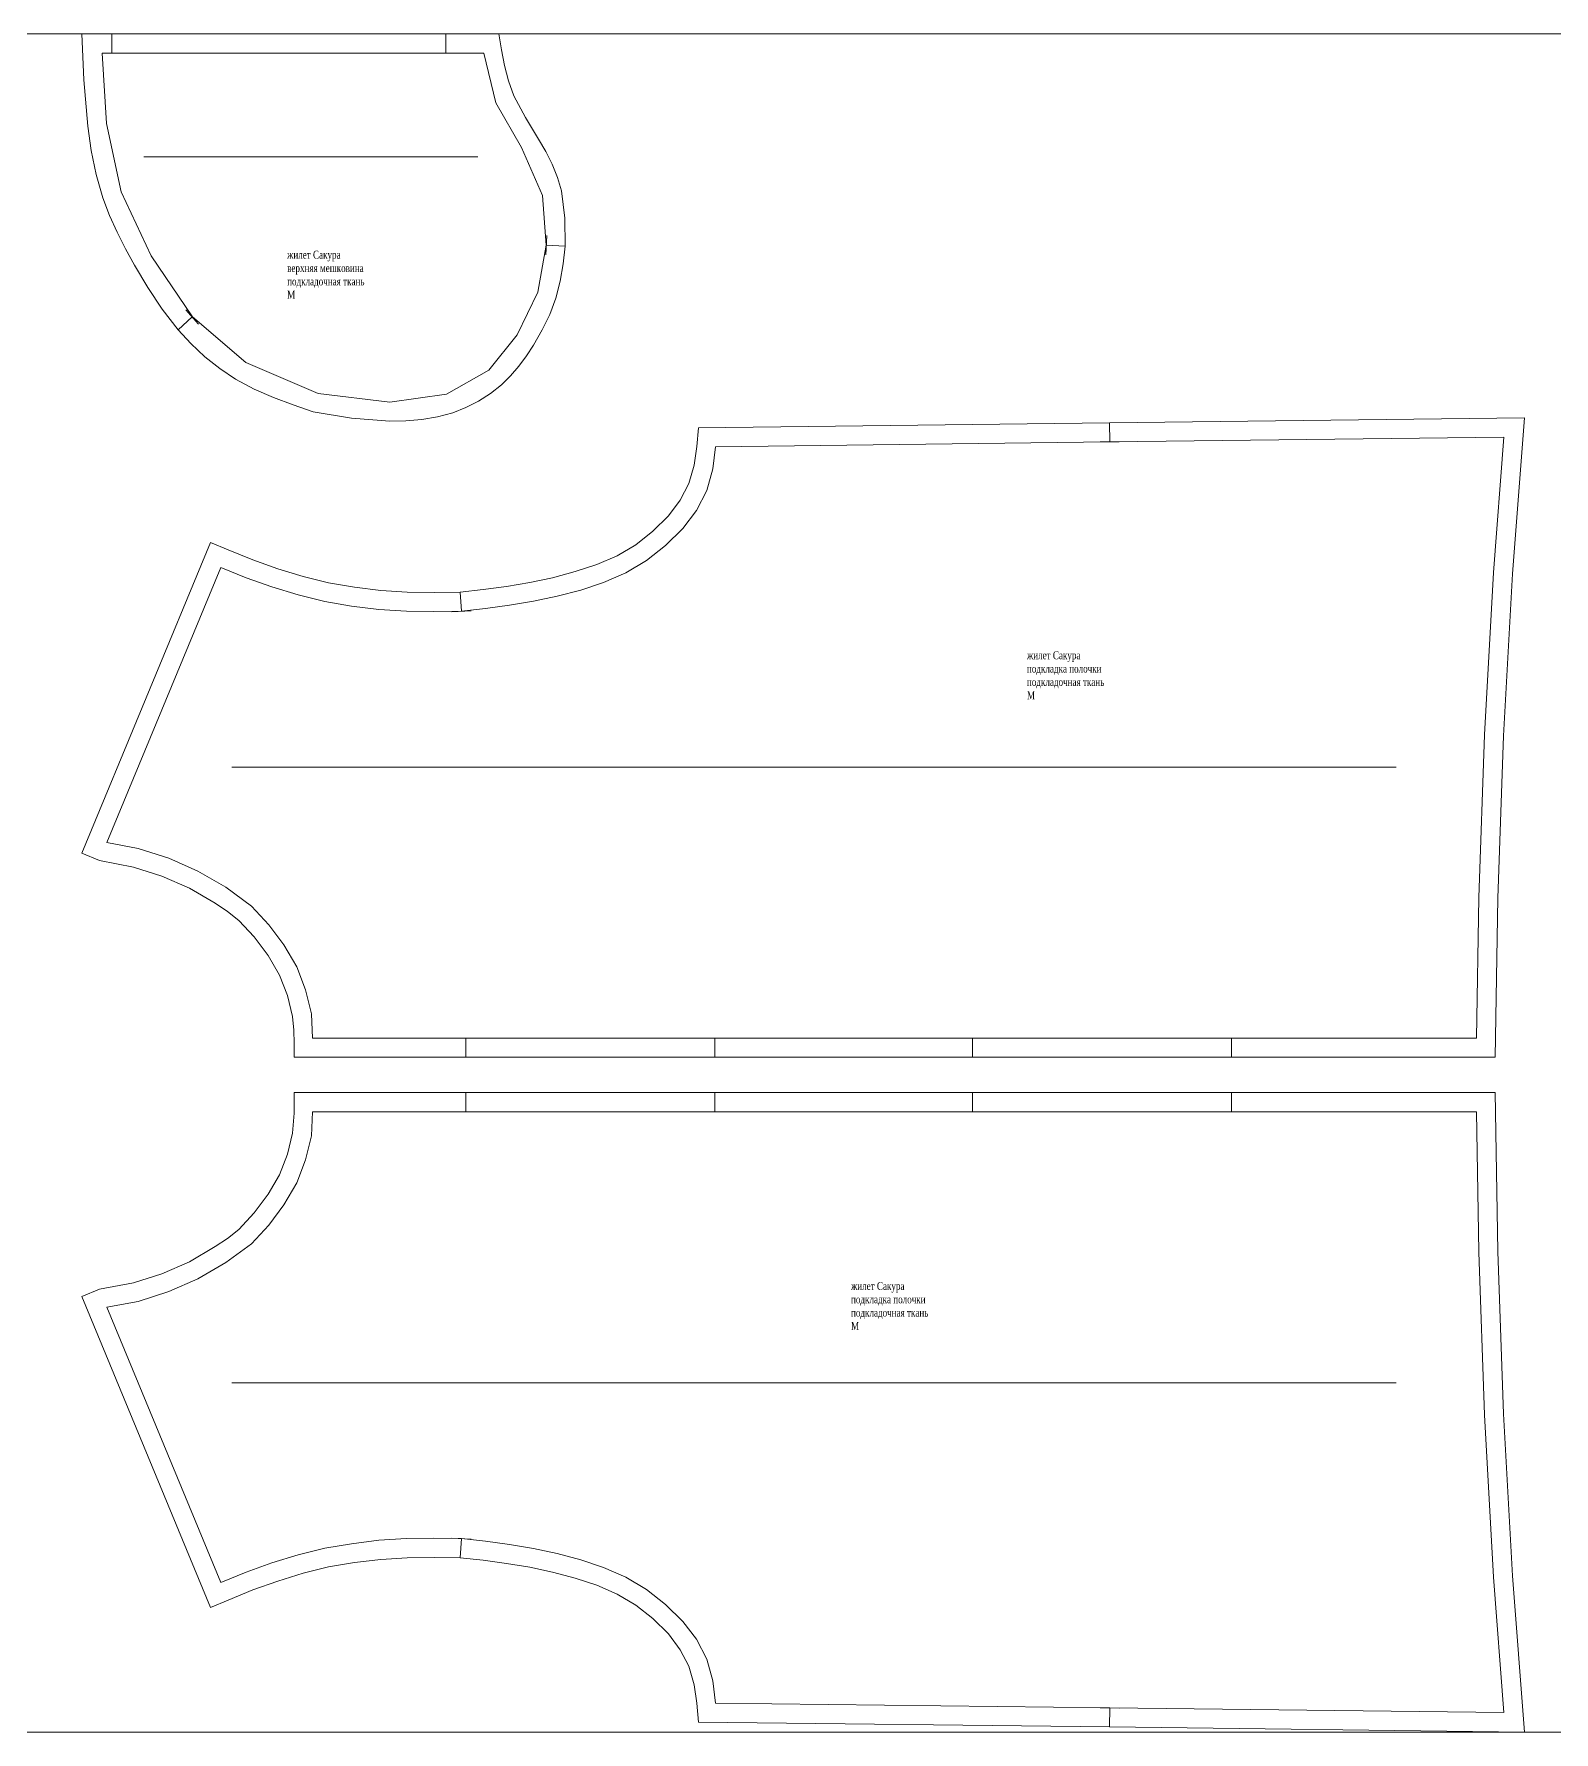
# Model space of a CAD drawing. Header units: inches. Extents: x -3138 to 889, y -4377 to -3481.
# Drawn here: x -1496 to -700, y -4370 to -3481 of the extents above; entities that cross this region are included whole.
import ezdxf

# ---------------------------------------------------------------- set-up
doc = ezdxf.new("R2010")
doc.units = ezdxf.units.IN
doc.header["$MEASUREMENT"] = 0
doc.layers.get('0').update_dxf_attribs({"color": 250, "linetype": 'CONTINUOUS', "lineweight": 100})
doc.styles.get("Standard").update_dxf_attribs({"font": 'txt', "width": 0.75})

msp = doc.modelspace()

# ---------------------------------------------------------------- linework, layer by layer
at = {"linetype": 'Continuous', "lineweight": 20}
for points in [[(889.36, -3481.01), (-3137.66, -3481.01)], [(889.36, -3481.01), (-2751.82, -3481.01)], [(-1454.87, -3481.01), (-1470.56, -3481.01)], [(-1470.56, -3481.01), (-1470.56, -3481.01)], [(-1470.56, -3481.01), (-1469.5, -3505.1)], [(-1280.02, -3481.01), (-1454.87, -3481.01)], [(-1454.87, -3481.01), (-1454.87, -3481.01)], [(-1454.87, -3481.01), (-1454.87, -3491)], [(-1252.17, -3481.01), (-1280.02, -3481.01)], [(-1280.02, -3481.01), (-1280.02, -3481.01)], [(-1280.02, -3481.01), (-1280.02, -3491)], [(-1250.82, -3489.35), (-1252.17, -3481.01)], [(-1252.17, -3481.01), (-1252.17, -3481.01)], [(-1454.87, -3491), (-1459.87, -3491)], [(-1459.87, -3491), (-1457.52, -3527.84)], [(-1449.88, -3491), (-1459.87, -3491)], [(-1280.02, -3491), (-1454.87, -3491)], [(-1275.03, -3491), (-1285.02, -3491)], [(-1260.05, -3491), (-1280.02, -3491)], [(-1253.7, -3517.03), (-1260.05, -3491)], [(-1249.23, -3497.58), (-1250.82, -3489.35)], [(-1247.12, -3505.63), (-1249.23, -3497.58)], [(-1469.5, -3505.1), (-1467.39, -3529.25)], [(-1244.3, -3513.33), (-1247.12, -3505.63)], [(-1240.3, -3540.53), (-1253.7, -3517.03)], [(-1238.31, -3524.84), (-1244.3, -3513.33)], [(-1467.39, -3529.25), (-1465.63, -3542)], [(-1457.52, -3527.84), (-1449.88, -3563.68)], [(-1231.37, -3536.06), (-1238.31, -3524.84)], [(-1227.61, -3542.59), (-1231.37, -3536.06)], [(-1465.63, -3542), (-1463.04, -3554.63)], [(-1263.16, -3545.41), (-1438.07, -3545.41)], [(-1263.16, -3545.41), (-1263.16, -3545.41)], [(-1229.32, -3565.68), (-1240.3, -3540.53)], [(-1224.32, -3549.28), (-1227.61, -3542.59)], [(-1463.04, -3554.63), (-1459.46, -3566.85)], [(-1221.56, -3556.22), (-1224.32, -3549.28)], [(-1219.45, -3563.21), (-1221.56, -3556.22)], [(-1449.88, -3563.68), (-1434.25, -3597.17)], [(-1227.38, -3591.65), (-1229.32, -3565.68)], [(-1217.57, -3577.54), (-1219.45, -3563.21)], [(-1459.46, -3566.85), (-1455.99, -3576.02)], [(-1455.99, -3576.02), (-1452, -3584.83)], [(-1217.39, -3592.17), (-1217.57, -3577.54)], [(-1452, -3584.83), (-1447.59, -3593.53)], [(-1231.84, -3616.26), (-1227.38, -3591.65)], [(-1227.61, -3596.64), (-1227.03, -3586.65)], [(-1227.61, -3596.64), (-1227.03, -3586.65)], [(-1217.39, -3592.17), (-1227.32, -3591.65)], [(-1217.39, -3592.17), (-1227.32, -3591.65)], [(-1218.51, -3601.4), (-1217.39, -3592.17)], [(-1217.39, -3592.17), (-1217.39, -3592.17)], [(-1447.59, -3593.53), (-1442.95, -3602.04)], [(-1434.25, -3597.17), (-1412.57, -3629.13)], [(-1220.09, -3610.45), (-1218.51, -3601.4)], [(-1442.95, -3602.04), (-1436.01, -3613.85)], [(-1222.32, -3619.32), (-1220.09, -3610.45)], [(-1436.01, -3613.85), (-1428.49, -3625.14)], [(-1242.6, -3638.59), (-1231.84, -3616.26)], [(-1225.44, -3627.9), (-1222.32, -3619.32)], [(-1428.49, -3625.14), (-1420.09, -3635.89)], [(-1415.98, -3625.49), (-1409.4, -3632.95)], [(-1229.49, -3636.06), (-1225.44, -3627.9)], [(-1420.09, -3635.89), (-1412.69, -3629.25)], [(-1420.09, -3635.89), (-1413.45, -3643.17)], [(-1412.57, -3629.13), (-1384.66, -3653.16)], [(-1234.08, -3643.94), (-1229.49, -3636.06)], [(-1413.45, -3643.17), (-1406.05, -3650.05)], [(-1257.4, -3657.04), (-1242.6, -3638.59)], [(-1237.78, -3649.64), (-1234.08, -3643.94)], [(-1406.05, -3650.05), (-1398.29, -3656.28)], [(-1384.66, -3653.16), (-1346.77, -3669.26)], [(-1246.06, -3660.09), (-1241.77, -3655.04)], [(-1241.77, -3655.04), (-1237.78, -3649.64)], [(-1398.29, -3656.28), (-1390.07, -3661.74)], [(-1390.07, -3661.74), (-1380.37, -3666.97)], [(-1279.61, -3669.73), (-1257.4, -3657.04)], [(-1250.82, -3664.74), (-1246.06, -3660.09)], [(-1380.37, -3666.97), (-1370.21, -3671.38)], [(-1370.21, -3671.38), (-1359.87, -3675.31)], [(-1346.77, -3669.26), (-1309.28, -3673.78)], [(-1309.28, -3673.78), (-1279.61, -3669.73)], [(-1262.87, -3673.37), (-1256.58, -3669.32)], [(-1256.58, -3669.32), (-1250.82, -3664.74)], [(-1359.87, -3675.31), (-1349.41, -3678.95)], [(-1349.41, -3678.95), (-1329.32, -3682.19)], [(-1292.54, -3683.01), (-1284.31, -3681.6)], [(-1284.31, -3681.6), (-1276.26, -3679.42)], [(-1276.26, -3679.42), (-1269.45, -3676.66)], [(-1269.45, -3676.66), (-1262.87, -3673.37)], [(-1329.32, -3682.19), (-1309.22, -3683.89)], [(-1309.22, -3683.89), (-1300.94, -3683.71)], [(-1300.94, -3683.71), (-1292.54, -3683.01)], [(-1147.59, -3687.24), (-1148.53, -3697.05)], [(-932.55, -3684.65), (-1147.59, -3687.24)], [(-1147.59, -3687.24), (-1147.59, -3687.24)], [(-715.28, -3682.01), (-932.55, -3684.65)], [(-932.55, -3684.65), (-932.37, -3694.64)], [(-721.44, -3763.85), (-715.28, -3682.01)], [(-715.28, -3682.01), (-715.28, -3682.01)], [(-1148.53, -3697.05), (-1150, -3706.92)], [(-1138.72, -3697.17), (-1140.19, -3708.86)], [(-932.37, -3694.64), (-1138.72, -3697.17)], [(-927.38, -3694.64), (-937.43, -3694.7)], [(-726.09, -3692.17), (-932.37, -3694.64)], [(-731.43, -3763.15), (-726.09, -3692.17)], [(-1150, -3706.92), (-1152.7, -3716.44)], [(-1152.7, -3716.44), (-1157.23, -3725.19)], [(-1140.19, -3708.86), (-1143.36, -3720.2)], [(-1157.23, -3725.19), (-1163.45, -3733.36)], [(-1143.36, -3720.2), (-1148.76, -3730.6)], [(-1163.45, -3733.36), (-1171.56, -3741.41)], [(-1148.76, -3730.6), (-1155.87, -3740)], [(-1171.56, -3741.41), (-1180.49, -3748.52)], [(-1155.87, -3740), (-1164.86, -3748.87)], [(-1403.11, -3747.34), (-1470.56, -3910.09)], [(-1393.89, -3751.16), (-1403.11, -3747.34)], [(-1403.11, -3747.34), (-1403.11, -3747.34)], [(-1380.96, -3756.45), (-1393.89, -3751.16)], [(-1393.89, -3751.16), (-1393.89, -3751.16)], [(-1180.49, -3748.52), (-1190.3, -3754.28)], [(-1164.86, -3748.87), (-1174.85, -3756.8)], [(-1397.71, -3760.39), (-1457.46, -3904.51)], [(-1384.49, -3765.85), (-1397.71, -3760.39)], [(-1367.86, -3761.15), (-1380.96, -3756.45)], [(-1354.64, -3765.21), (-1367.86, -3761.15)], [(-1200.88, -3758.92), (-1212.22, -3762.62)], [(-1190.3, -3754.28), (-1200.88, -3758.92)], [(-1174.85, -3756.8), (-1185.78, -3763.27)], [(-1370.97, -3770.61), (-1384.49, -3765.85)], [(-1357.28, -3774.84), (-1370.97, -3770.61)], [(-1341.36, -3768.5), (-1354.64, -3765.21)], [(-1327.79, -3770.79), (-1341.36, -3768.5)], [(-1314.04, -3772.49), (-1327.79, -3770.79)], [(-1248.12, -3770.38), (-1260.46, -3772.02)], [(-1235.96, -3768.32), (-1248.12, -3770.38)], [(-1224.03, -3765.79), (-1235.96, -3768.32)], [(-1212.22, -3762.62), (-1224.03, -3765.79)], [(-1197.35, -3768.32), (-1209.34, -3772.31)], [(-1185.78, -3763.27), (-1197.35, -3768.32)], [(-736.19, -3848.17), (-731.43, -3763.15)], [(-726.2, -3848.7), (-721.44, -3763.85)], [(-1343.36, -3778.31), (-1357.28, -3774.84)], [(-1329.26, -3780.66), (-1343.36, -3778.31)], [(-1300.17, -3773.31), (-1314.04, -3772.49)], [(-1286.13, -3773.55), (-1300.17, -3773.31)], [(-1272.38, -3773.31), (-1286.13, -3773.55)], [(-1260.46, -3772.02), (-1272.38, -3773.31)], [(-1272.38, -3773.31), (-1272.38, -3773.31)], [(-1272.38, -3773.31), (-1271.74, -3783.3)], [(-1234.08, -3778.13), (-1246.59, -3780.25)], [(-1221.62, -3775.49), (-1234.08, -3778.13)], [(-1209.34, -3772.31), (-1221.62, -3775.49)], [(-1314.98, -3782.42), (-1329.26, -3780.66)], [(-1300.59, -3783.3), (-1314.98, -3782.42)], [(-1286.19, -3783.54), (-1300.59, -3783.3)], [(-1271.74, -3783.3), (-1286.19, -3783.54)], [(-1266.74, -3783.07), (-1276.73, -3783.65)], [(-1259.11, -3781.95), (-1271.74, -3783.3)], [(-1246.59, -3780.25), (-1259.11, -3781.95)], [(-739.19, -3933.36), (-736.19, -3848.17)], [(-729.2, -3933.65), (-726.2, -3848.7)], [(-782.37, -3865.03), (-1391.89, -3865.03)], [(-782.37, -3865.03), (-782.37, -3865.03)], [(-1470.56, -3910.09), (-1470.56, -3910.09)], [(-1470.56, -3910.09), (-1461.34, -3913.91)], [(-1457.46, -3904.51), (-1440.95, -3907.57)], [(-1440.95, -3907.57), (-1425.03, -3912.74)], [(-1425.03, -3912.74), (-1409.69, -3919.44)], [(-1461.34, -3913.91), (-1461.34, -3913.91)], [(-1461.34, -3913.91), (-1443.48, -3917.32)], [(-1443.48, -3917.32), (-1428.55, -3922.14)], [(-1409.69, -3919.44), (-1395.18, -3927.9)], [(-1428.55, -3922.14), (-1414.22, -3928.37)], [(-1414.22, -3928.37), (-1400.64, -3936.24)], [(-1395.18, -3927.9), (-1381.73, -3937.77)], [(-1400.64, -3936.24), (-1394.3, -3940.59)], [(-1381.73, -3937.77), (-1372.68, -3947.52)], [(-740.42, -4006.92), (-739.19, -3933.36)], [(-730.55, -4016.91), (-729.2, -3933.65)], [(-1394.3, -3940.59), (-1388.36, -3945.29)], [(-1388.36, -3945.29), (-1380.26, -3953.92)], [(-1372.68, -3947.52), (-1364.69, -3958.15)], [(-1380.26, -3953.92), (-1372.97, -3963.74)], [(-1372.97, -3963.74), (-1366.98, -3974.02)], [(-1364.69, -3958.15), (-1357.93, -3969.61)], [(-1366.98, -3974.02), (-1362.92, -3984.65)], [(-1357.93, -3969.61), (-1353.35, -3981.72)], [(-1353.35, -3981.72), (-1350.29, -3994.23)], [(-1362.92, -3984.65), (-1360.28, -3995.64)], [(-1360.28, -3995.64), (-1359.52, -4002.69)], [(-1350.29, -3994.23), (-1349.82, -4006.92)], [(-1359.52, -4002.69), (-1359.28, -4009.8)], [(-1359.28, -4009.8), (-1359.4, -4016.91)], [(-1349.82, -4006.92), (-1269.45, -4006.92)], [(-1274.44, -4006.92), (-1264.45, -4006.92)], [(-1269.45, -4006.92), (-1139.07, -4006.92)], [(-1269.45, -4016.91), (-1269.45, -4006.92)], [(-1144.06, -4006.92), (-1134.08, -4006.92)], [(-1139.07, -4006.92), (-1004.29, -4006.92)], [(-1139.07, -4016.91), (-1139.07, -4006.92)], [(-1009.34, -4006.92), (-999.29, -4006.92)], [(-1004.29, -4006.92), (-868.57, -4006.92)], [(-1004.29, -4016.91), (-1004.29, -4006.92)], [(-873.56, -4006.92), (-863.57, -4006.92)], [(-868.57, -4006.92), (-740.42, -4006.92)], [(-868.57, -4016.91), (-868.57, -4006.92)], [(-1359.4, -4016.91), (-1359.4, -4016.91)], [(-1359.4, -4016.91), (-1269.45, -4016.91)], [(-1269.45, -4016.91), (-1269.45, -4016.91)], [(-1269.45, -4016.91), (-1139.07, -4016.91)], [(-1139.07, -4016.91), (-1139.07, -4016.91)], [(-1139.07, -4016.91), (-1004.29, -4016.91)], [(-1004.29, -4016.91), (-1004.29, -4016.91)], [(-1004.29, -4016.91), (-868.57, -4016.91)], [(-868.57, -4016.91), (-868.57, -4016.91)], [(-868.57, -4016.91), (-730.55, -4016.91)], [(-730.55, -4016.91), (-730.55, -4016.91)], [(-1269.45, -4035.48), (-1359.4, -4035.48)], [(-1359.4, -4035.48), (-1359.4, -4035.48)], [(-1359.4, -4035.48), (-1359.4, -4046.17)], [(-1139.07, -4035.48), (-1269.45, -4035.48)], [(-1269.45, -4035.48), (-1269.45, -4035.48)], [(-1269.45, -4035.48), (-1269.45, -4045.46)], [(-1004.29, -4035.48), (-1139.07, -4035.48)], [(-1139.07, -4035.48), (-1139.07, -4035.48)], [(-1139.07, -4035.48), (-1139.07, -4045.46)], [(-868.57, -4035.48), (-1004.29, -4035.48)], [(-1004.29, -4035.48), (-1004.29, -4035.48)], [(-1004.29, -4035.48), (-1004.29, -4045.46)], [(-730.55, -4035.48), (-868.57, -4035.48)], [(-868.57, -4035.48), (-868.57, -4035.48)], [(-868.57, -4035.48), (-868.57, -4045.46)], [(-730.55, -4035.48), (-730.55, -4035.48)], [(-729.2, -4118.73), (-730.55, -4035.48)], [(-1359.4, -4046.17), (-1360.28, -4056.8)], [(-1349.82, -4045.46), (-1350.29, -4058.15)], [(-1269.45, -4045.46), (-1349.82, -4045.46)], [(-1264.45, -4045.46), (-1274.44, -4045.46)], [(-1139.07, -4045.46), (-1269.45, -4045.46)], [(-1134.08, -4045.46), (-1144.06, -4045.46)], [(-1004.29, -4045.46), (-1139.07, -4045.46)], [(-999.29, -4045.46), (-1009.34, -4045.46)], [(-868.57, -4045.46), (-1004.29, -4045.46)], [(-863.57, -4045.46), (-873.56, -4045.46)], [(-740.42, -4045.46), (-868.57, -4045.46)], [(-739.19, -4119.02), (-740.42, -4045.46)], [(-1360.28, -4056.8), (-1362.92, -4067.73)], [(-1350.29, -4058.15), (-1353.35, -4070.73)], [(-1362.92, -4067.73), (-1366.98, -4078.48)], [(-1353.35, -4070.73), (-1357.93, -4082.77)], [(-1366.98, -4078.48), (-1372.97, -4088.71)], [(-1372.97, -4088.71), (-1380.26, -4098.46)], [(-1357.93, -4082.77), (-1364.69, -4094.23)], [(-1380.26, -4098.46), (-1388.36, -4107.1)], [(-1364.69, -4094.23), (-1372.68, -4104.86)], [(-1388.36, -4107.1), (-1394.3, -4111.91)], [(-1372.68, -4104.86), (-1381.73, -4114.62)], [(-1400.64, -4116.15), (-1414.22, -4124.02)], [(-1394.3, -4111.91), (-1400.64, -4116.15)], [(-1381.73, -4114.62), (-1395.18, -4124.49)], [(-1414.22, -4124.02), (-1428.55, -4130.36)], [(-1395.18, -4124.49), (-1409.69, -4132.95)], [(-736.19, -4204.22), (-739.19, -4119.02)], [(-726.2, -4203.69), (-729.2, -4118.73)], [(-1443.48, -4135.06), (-1461.34, -4138.47)], [(-1428.55, -4130.36), (-1443.48, -4135.06)], [(-1409.69, -4132.95), (-1425.03, -4139.65)], [(-1461.34, -4138.47), (-1470.56, -4142.29)], [(-1470.56, -4142.29), (-1470.56, -4142.29)], [(-1470.56, -4142.29), (-1403.11, -4305.16)], [(-1461.34, -4138.47), (-1461.34, -4138.47)], [(-1425.03, -4139.65), (-1440.95, -4144.82)], [(-1440.95, -4144.82), (-1457.46, -4147.93)], [(-1457.46, -4147.93), (-1397.71, -4292.06)], [(-1391.89, -4187.47), (-1391.89, -4187.47)], [(-1391.89, -4187.47), (-782.37, -4187.47)], [(-731.43, -4289.24), (-736.19, -4204.22)], [(-721.44, -4288.65), (-726.2, -4203.69)], [(-1300.59, -4269.08), (-1286.19, -4268.85)], [(-1286.19, -4268.85), (-1271.74, -4269.08)], [(-1276.73, -4268.79), (-1266.74, -4269.44)], [(-1370.97, -4281.77), (-1357.28, -4277.54)], [(-1357.28, -4277.54), (-1343.36, -4274.08)], [(-1343.36, -4274.08), (-1329.26, -4271.73)], [(-1329.26, -4271.73), (-1314.98, -4269.96)], [(-1314.98, -4269.96), (-1300.59, -4269.08)], [(-1272.38, -4279.07), (-1271.74, -4269.08)], [(-1271.74, -4269.08), (-1259.11, -4270.43)], [(-1259.11, -4270.43), (-1246.59, -4272.14)], [(-1246.59, -4272.14), (-1234.08, -4274.25)], [(-1234.08, -4274.25), (-1221.62, -4276.9)], [(-1221.62, -4276.9), (-1209.34, -4280.13)], [(-1397.71, -4292.06), (-1384.49, -4286.59)], [(-1384.49, -4286.59), (-1370.97, -4281.77)], [(-1354.64, -4287.18), (-1341.36, -4283.89)], [(-1341.36, -4283.89), (-1327.79, -4281.6)], [(-1327.79, -4281.6), (-1314.04, -4279.95)], [(-1314.04, -4279.95), (-1300.17, -4279.07)], [(-1300.17, -4279.07), (-1286.13, -4278.89)], [(-1286.13, -4278.89), (-1272.38, -4279.07)], [(-1272.38, -4279.07), (-1272.38, -4279.07)], [(-1272.38, -4279.07), (-1260.46, -4280.36)], [(-1260.46, -4280.36), (-1248.12, -4282.07)], [(-1248.12, -4282.07), (-1235.96, -4284.07)], [(-1235.96, -4284.07), (-1224.03, -4286.59)], [(-1224.03, -4286.59), (-1212.22, -4289.76)], [(-1209.34, -4280.13), (-1197.35, -4284.18)], [(-1197.35, -4284.18), (-1185.78, -4289.18)], [(-1380.96, -4295.93), (-1367.86, -4291.29)], [(-1367.86, -4291.29), (-1354.64, -4287.18)], [(-1212.22, -4289.76), (-1200.88, -4293.47)], [(-1200.88, -4293.47), (-1190.3, -4298.11)], [(-1185.78, -4289.18), (-1174.85, -4295.64)], [(-726.09, -4360.21), (-731.43, -4289.24)], [(-715.28, -4370.38), (-721.44, -4288.65)], [(-1403.11, -4305.16), (-1393.89, -4301.28)], [(-1393.89, -4301.28), (-1380.96, -4295.93)], [(-1393.89, -4301.28), (-1393.89, -4301.28)], [(-1190.3, -4298.11), (-1180.49, -4303.87)], [(-1180.49, -4303.87), (-1171.56, -4310.97)], [(-1174.85, -4295.64), (-1164.86, -4303.51)], [(-1164.86, -4303.51), (-1155.87, -4312.44)], [(-1403.11, -4305.16), (-1403.11, -4305.16)], [(-1171.56, -4310.97), (-1163.45, -4319.02)], [(-1155.87, -4312.44), (-1148.76, -4321.79)], [(-1163.45, -4319.02), (-1157.23, -4327.25)], [(-1148.76, -4321.79), (-1143.36, -4332.24)], [(-1157.23, -4327.25), (-1152.7, -4335.95)], [(-1152.7, -4335.95), (-1150, -4345.58)], [(-1143.36, -4332.24), (-1140.19, -4343.58)], [(-1150, -4345.58), (-1148.53, -4355.33)], [(-1140.19, -4343.58), (-1138.72, -4355.22)], [(-1148.53, -4355.33), (-1147.59, -4365.15)], [(-1138.72, -4355.22), (-932.37, -4357.74)], [(-937.43, -4357.68), (-927.38, -4357.86)], [(-932.55, -4367.73), (-932.37, -4357.74)], [(-932.37, -4357.74), (-726.09, -4360.21)], [(-1147.59, -4365.15), (-1147.59, -4365.15)], [(-1147.59, -4365.15), (-932.55, -4367.73)], [(-3137.66, -4370.38), (889.36, -4370.38)], [(-2751.82, -4370.38), (889.36, -4370.38)], [(-932.55, -4367.73), (-715.28, -4370.38)], [(-715.28, -4370.38), (-715.28, -4370.38)]]:
    msp.add_lwpolyline(points, dxfattribs=at)

# ---------------------------------------------------------------- texts
at = {"linetype": 'Continuous', "lineweight": 20, "char_height": 4.19, "attachment_point": 1}
for s, insert in [('{\\fTimes New Roman|b0|i0|c204|p18;жилет Сакура\\Pверхняя мешковина\\Pподкладочная ткань\\P\\fTimes New Roman|b0|i0|c0|p34;M}', (-1363.02, -3594.53)), ('{\\fTimes New Roman|b0|i0|c204|p18;жилет Сакура\\Pподкладка полочки\\Pподкладочная ткань\\P\\fTimes New Roman|b0|i0|c0|p34;M}', (-975.69, -3804.31)), ('{\\fTimes New Roman|b0|i0|c204|p18;жилет Сакура\\Pподкладка полочки\\Pподкладочная ткань\\P\\fTimes New Roman|b0|i0|c0|p34;M}', (-1067.8, -4134.65))]:
    msp.add_mtext(s, dxfattribs=dict(at, insert=insert))

doc.saveas('drawing.dxf')
